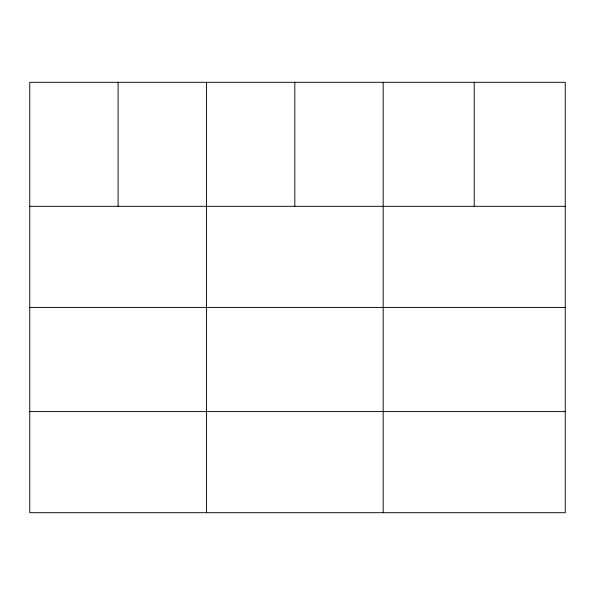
<?xml version="1.0" encoding="UTF-8"?>
<svg xmlns="http://www.w3.org/2000/svg" width="595" height="595" viewBox="0 0 595 595"><rect width="100%" height="100%" fill="white"/><g stroke="black" fill="none" stroke-linecap="round" stroke-linejoin="round"><path stroke-width="0.89" d="M565.25 307.422L565.25 82.303L29.75 82.303L29.75 512.697L565.25 512.697L565.25 307.422L29.75 307.422M29.75 206.309L565.25 206.309M29.75 411.591L565.25 411.591M474.215 82.303L474.215 206.309M383.18 82.303L383.18 512.697M294.822 82.303L294.822 206.309M206.465 82.303L206.465 512.697M118.108 82.303L118.108 206.309"/></g></svg>
